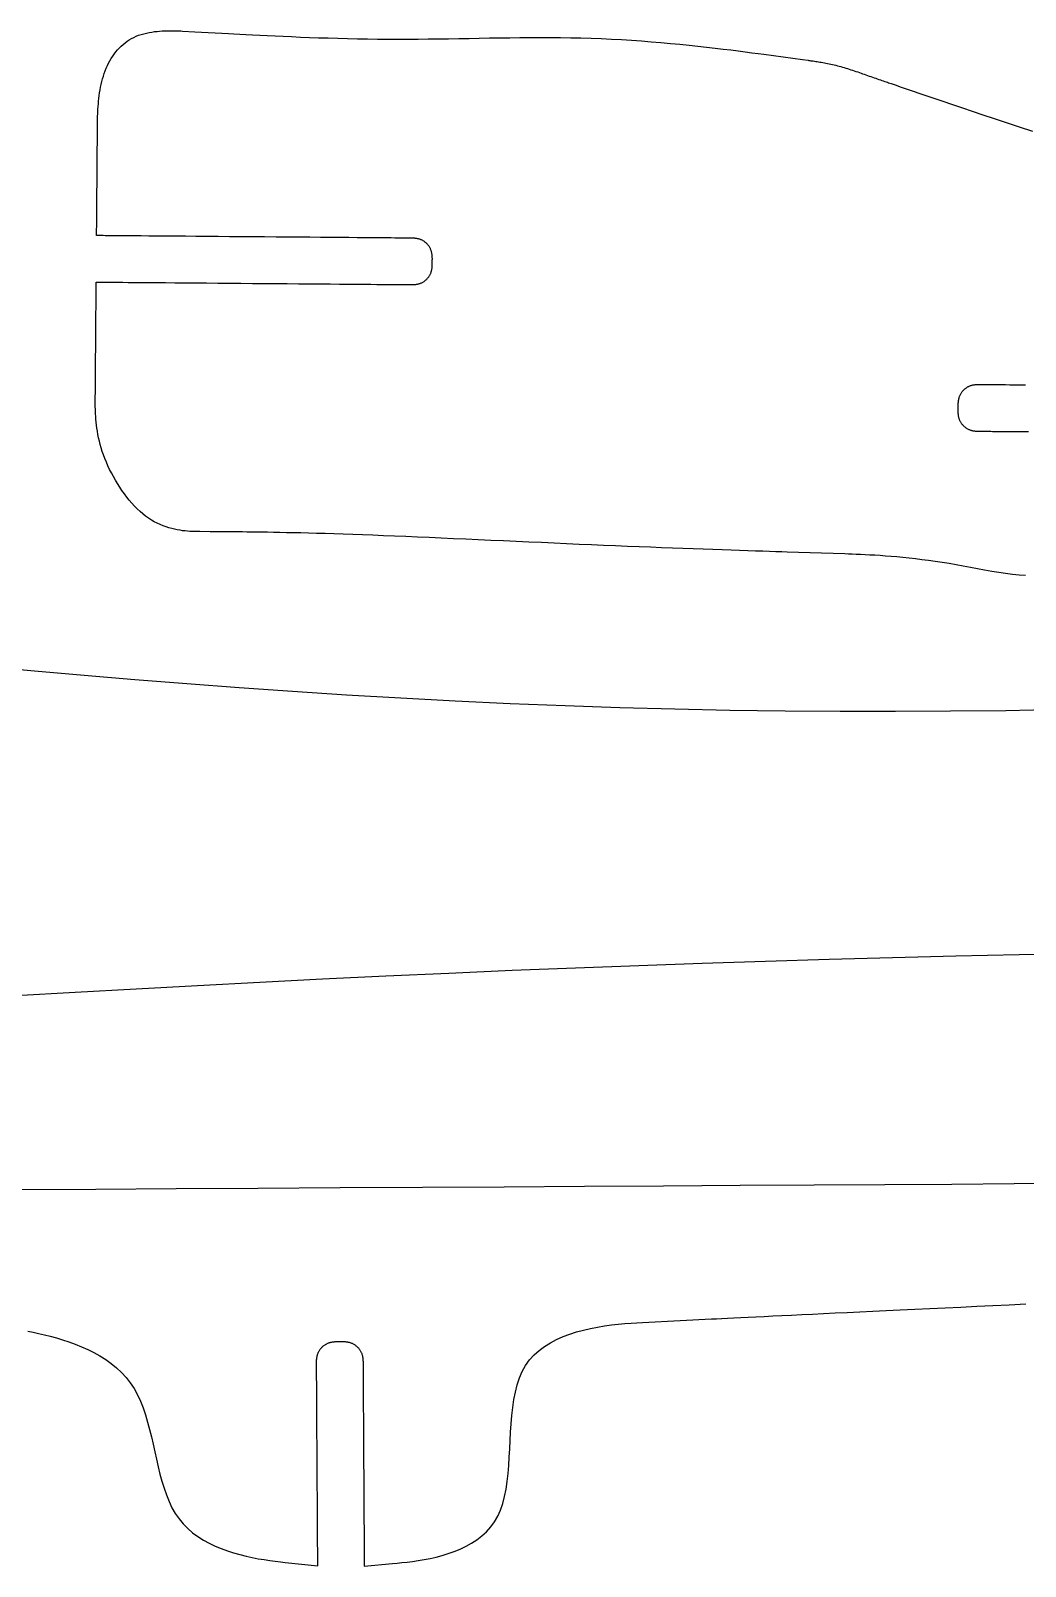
# Model space of a CAD drawing. Header units: millimetres. Extents: x -2860 to -1973, y -195 to 17.
# Drawn here: x -2758.9 to -2658.1, y -138.5 to 17.2 of the extents above; entities that cross this region are included whole.
import ezdxf

# ---------------------------------------------------------------- set-up
doc = ezdxf.new("R2010")
doc.units = ezdxf.units.MM

msp = doc.modelspace()

# ---------------------------------------------------------------- linework, layer by layer
at = {"flags": 128}
for points in [[(-2658.044278, -38.023523), (-2658.697837, -37.974912), (-2659.370026, -37.904484), (-2660.058039, -37.815415), (-2660.759067, -37.710886), (-2661.470305, -37.594072), (-2662.188945, -37.468152), (-2662.91218, -37.336305), (-2663.637202, -37.201707), (-2664.361206, -37.067537), (-2665.081383, -36.936972), (-2665.794927, -36.813191), (-2666.49932, -36.698766), (-2667.193209, -36.593854), (-2667.875526, -36.498006), (-2668.545207, -36.410772), (-2669.201187, -36.331705), (-2669.842401, -36.260356), (-2670.467783, -36.196274), (-2671.076269, -36.139013), (-2671.666792, -36.088123), (-2672.238289, -36.043155), (-2672.789692, -36.003661), (-2673.319939, -35.969191), (-2673.827962, -35.939298), (-2674.312698, -35.913532), (-2674.77308, -35.891444), (-2675.208044, -35.872586), (-2675.616524, -35.856509), (-2675.997456, -35.842764), (-2676.349773, -35.830903), (-2678.722037, -35.75475), (-2682.203502, -35.643098), (-2682.75155, -35.625512), (-2683.350124, -35.606243), (-2683.997527, -35.585283), (-2684.692062, -35.562625), (-2685.432035, -35.53826), (-2686.215748, -35.512181), (-2687.041505, -35.48438), (-2687.90761, -35.454848), (-2688.812366, -35.423579), (-2689.754077, -35.390564), (-2690.731047, -35.355795), (-2691.741579, -35.319264), (-2692.783977, -35.280963), (-2693.856545, -35.240885), (-2694.957587, -35.199022), (-2696.085405, -35.155365), (-2697.238304, -35.109907), (-2698.414588, -35.06264), (-2699.61256, -35.013555), (-2700.830524, -34.962646), (-2702.066594, -34.909947), (-2703.318131, -34.85567), (-2704.582305, -34.800067), (-2705.856289, -34.743393), (-2707.137253, -34.685902), (-2708.422368, -34.627847), (-2709.708806, -34.569484), (-2710.993737, -34.511064), (-2712.274333, -34.452843), (-2713.547765, -34.395075), (-2714.811204, -34.338013), (-2716.061821, -34.28191), (-2717.296788, -34.227022), (-2718.513275, -34.173602), (-2719.708455, -34.121904), (-2720.879497, -34.072182), (-2722.023573, -34.024689), (-2723.137855, -33.97968), (-2724.219513, -33.937409), (-2725.265719, -33.898129), (-2726.274165, -33.862027), (-2727.244633, -33.829022), (-2728.177424, -33.798963), (-2729.07284, -33.771703), (-2729.931184, -33.747091), (-2730.752758, -33.724979), (-2731.537865, -33.705217), (-2732.286806, -33.687657), (-2732.999884, -33.672148), (-2733.677401, -33.658543), (-2734.319659, -33.646692), (-2734.926961, -33.636445), (-2735.499608, -33.627654), (-2736.037904, -33.620169), (-2736.542149, -33.613842), (-2737.012648, -33.608522), (-2737.449701, -33.604061), (-2737.853611, -33.60031), (-2738.22468, -33.59712), (-2740.712294, -33.576856), (-2741.791816, -33.568133), (-2741.96168, -33.566595), (-2742.146772, -33.563941), (-2742.346126, -33.559185), (-2742.558779, -33.551342), (-2742.783765, -33.539426), (-2743.020118, -33.522452), (-2743.266875, -33.499434), (-2743.52307, -33.469388), (-2743.787738, -33.431327), (-2744.059914, -33.384265), (-2744.338633, -33.327219), (-2744.62293, -33.259201), (-2744.911841, -33.179228), (-2745.2044, -33.086312), (-2745.499642, -32.979469), (-2745.796602, -32.857713), (-2746.094316, -32.72006), (-2746.391818, -32.565522), (-2746.688144, -32.393116), (-2746.982328, -32.201855), (-2747.273483, -31.991115), (-2747.561025, -31.761716), (-2747.844449, -31.514839), (-2748.12325, -31.251666), (-2748.396922, -30.973378), (-2748.66496, -30.681157), (-2748.926857, -30.376182), (-2749.182108, -30.059636), (-2749.430208, -29.732699), (-2749.67065, -29.396553), (-2749.90293, -29.05238), (-2750.126542, -28.70136), (-2750.340979, -28.344674), (-2750.545737, -27.983504), (-2750.740309, -27.619031), (-2750.924191, -27.252436), (-2751.096876, -26.8849), (-2751.257859, -26.517605), (-2751.406634, -26.151732), (-2751.542696, -25.788462), (-2751.665734, -25.428883), (-2751.776221, -25.073708), (-2751.874824, -24.723557), (-2751.96221, -24.379051), (-2752.039048, -24.04081), (-2752.106005, -23.709453), (-2752.163748, -23.385601), (-2752.212946, -23.069875), (-2752.254265, -22.762894), (-2752.288373, -22.465278), (-2752.315938, -22.177647), (-2752.337628, -21.900622), (-2752.35411, -21.634823), (-2752.366051, -21.380869), (-2752.374119, -21.139381), (-2752.378982, -20.91098), (-2752.381308, -20.696284), (-2752.381763, -20.495915), (-2752.381016, -20.310492), (-2752.370888, -19.061527), (-2752.370886, -19.061302), (-2752.370873, -19.059728), (-2752.370838, -19.055455), (-2752.370771, -19.047134), (-2752.37066, -19.033415), (-2752.370494, -19.01295), (-2752.370262, -18.984389), (-2752.369954, -18.946383), (-2752.369558, -18.897582), (-2752.369064, -18.836636), (-2752.36846, -18.762198), (-2752.367736, -18.672916), (-2752.36688, -18.567443), (-2752.365882, -18.444428), (-2752.364732, -18.302522), (-2752.363416, -18.140377), (-2752.361926, -17.956641), (-2752.36025, -17.749967), (-2752.358377, -17.519005), (-2752.356296, -17.262405), (-2752.354001, -16.979493), (-2752.351509, -16.672294), (-2752.348843, -16.343504), (-2752.346023, -15.995824), (-2752.343071, -15.631952), (-2752.340011, -15.254586), (-2752.336863, -14.866425), (-2752.333649, -14.470169), (-2752.330391, -14.068515), (-2752.327111, -13.664163), (-2752.323832, -13.25981), (-2752.320574, -12.858156), (-2752.31736, -12.4619), (-2752.314212, -12.073739), (-2752.311151, -11.696374), (-2752.3082, -11.332501), (-2752.30538, -10.984821), (-2752.302714, -10.656032), (-2752.300222, -10.348832), (-2752.297927, -10.06592), (-2752.295846, -9.80932), (-2752.293973, -9.578358), (-2752.292297, -9.371684), (-2752.290806, -9.187949), (-2752.289491, -9.025803), (-2752.28834, -8.883897), (-2752.287343, -8.760882), (-2752.286487, -8.655409), (-2752.285763, -8.566127), (-2752.285159, -8.491689), (-2752.284665, -8.430744), (-2752.284269, -8.381942), (-2752.283961, -8.343936), (-2752.283729, -8.315375), (-2752.283563, -8.29491), (-2752.283452, -8.281192), (-2752.283385, -8.272871), (-2752.28335, -8.268598), (-2752.283337, -8.267024), (-2752.283335, -8.266799), (-2752.282675, -8.266804), (-2752.278053, -8.266841), (-2752.265509, -8.266943), (-2752.241081, -8.267142), (-2752.200807, -8.267468), (-2752.140727, -8.267956), (-2752.056879, -8.268637), (-2751.945301, -8.269542), (-2751.802033, -8.270705), (-2751.623112, -8.272157), (-2751.404578, -8.273931), (-2751.14247, -8.276058), (-2750.832825, -8.278571), (-2750.471683, -8.281502), (-2750.055082, -8.284883), (-2749.579061, -8.288746), (-2749.039659, -8.293124), (-2748.432914, -8.298048), (-2747.754865, -8.303551), (-2747.00155, -8.309665), (-2746.17099, -8.316406), (-2745.269125, -8.323726), (-2744.303878, -8.33156), (-2743.283174, -8.339844), (-2742.214933, -8.348513), (-2741.107078, -8.357505), (-2739.967533, -8.366753), (-2738.80422, -8.376195), (-2737.625061, -8.385765), (-2736.43798, -8.395399), (-2735.250899, -8.405033), (-2734.07174, -8.414603), (-2732.908427, -8.424045), (-2731.768882, -8.433293), (-2730.661028, -8.442284), (-2729.592787, -8.450954), (-2728.572082, -8.459238), (-2727.606836, -8.467072), (-2726.704971, -8.474391), (-2725.87441, -8.481132), (-2725.121095, -8.487246), (-2724.443046, -8.492749), (-2723.836301, -8.497673), (-2723.296899, -8.502051), (-2722.820878, -8.505915), (-2722.404277, -8.509296), (-2722.043135, -8.512227), (-2721.733491, -8.51474), (-2721.471382, -8.516867), (-2721.252848, -8.518641), (-2721.073928, -8.520093), (-2720.930659, -8.521256), (-2720.819081, -8.522161), (-2720.735233, -8.522842), (-2720.675153, -8.523329), (-2720.634879, -8.523656), (-2720.610451, -8.523854), (-2720.597907, -8.523956), (-2720.593285, -8.523994), (-2720.592625, -8.523999), (-2720.375646, -8.525859), (-2720.341503, -8.52613), (-2720.304297, -8.526294), (-2720.264216, -8.526217), (-2720.221453, -8.525766), (-2720.176197, -8.524805), (-2720.128638, -8.523201), (-2720.078969, -8.520818), (-2720.027378, -8.517524), (-2719.974056, -8.513182), (-2719.919195, -8.50766), (-2719.862983, -8.500823), (-2719.805613, -8.492537), (-2719.747275, -8.482666), (-2719.688158, -8.471078), (-2719.628454, -8.457637), (-2719.568352, -8.44221), (-2719.508045, -8.424661), (-2719.447721, -8.404858), (-2719.387572, -8.382664), (-2719.327788, -8.357947), (-2719.268545, -8.330611), (-2719.209964, -8.30072), (-2719.15215, -8.268375), (-2719.095209, -8.233679), (-2719.039248, -8.196735), (-2718.984371, -8.157644), (-2718.930685, -8.11651), (-2718.878296, -8.073435), (-2718.82731, -8.028521), (-2718.777832, -7.981871), (-2718.729968, -7.933587), (-2718.683824, -7.883772), (-2718.639507, -7.832528), (-2718.597121, -7.779957), (-2718.556774, -7.726162), (-2718.51857, -7.671245), (-2718.482615, -7.615309), (-2718.449016, -7.558456), (-2718.417878, -7.500789), (-2718.389308, -7.44241), (-2718.363371, -7.383436), (-2718.339974, -7.324045), (-2718.318986, -7.26443), (-2718.300274, -7.204783), (-2718.283706, -7.145296), (-2718.269149, -7.086161), (-2718.256471, -7.027572), (-2718.24554, -6.969721), (-2718.236222, -6.9128), (-2718.228387, -6.857002), (-2718.221901, -6.802519), (-2718.216633, -6.749543), (-2718.212449, -6.698268), (-2718.209218, -6.648885), (-2718.206807, -6.601587), (-2718.205084, -6.556566), (-2718.203916, -6.514016), (-2718.203172, -6.474128), (-2718.202718, -6.437094), (-2718.200686, -6.187121), (-2718.198867, -5.971217), (-2718.198603, -5.937244), (-2718.198447, -5.900222), (-2718.198534, -5.860342), (-2718.198999, -5.817794), (-2718.199977, -5.772769), (-2718.201604, -5.725456), (-2718.204015, -5.676046), (-2718.207344, -5.624728), (-2718.211727, -5.571694), (-2718.217298, -5.517132), (-2718.224194, -5.461235), (-2718.23255, -5.40419), (-2718.2425, -5.34619), (-2718.254179, -5.287424), (-2718.267723, -5.228082), (-2718.283267, -5.168355), (-2718.300945, -5.108432), (-2718.320894, -5.048504), (-2718.343249, -4.988761), (-2718.368143, -4.929394), (-2718.395674, -4.870578), (-2718.425777, -4.812431), (-2718.458349, -4.755058), (-2718.493288, -4.698562), (-2718.53049, -4.643048), (-2718.569853, -4.58862), (-2718.611272, -4.535382), (-2718.654646, -4.483437), (-2718.699871, -4.43289), (-2718.746844, -4.383846), (-2718.795462, -4.336407), (-2718.845622, -4.290678), (-2718.897221, -4.246763), (-2718.950156, -4.204766), (-2719.004324, -4.164792), (-2719.059621, -4.126943), (-2719.115945, -4.091325), (-2719.173193, -4.058041), (-2719.231261, -4.027196), (-2719.290047, -3.998892), (-2719.349432, -3.973196), (-2719.409238, -3.950016), (-2719.46927, -3.92922), (-2719.529336, -3.910677), (-2719.58924, -3.894257), (-2719.64879, -3.879828), (-2719.70779, -3.86726), (-2719.766049, -3.856421), (-2719.823371, -3.847181), (-2719.879562, -3.839408), (-2719.93443, -3.832972), (-2719.98778, -3.827741), (-2720.039417, -3.823585), (-2720.089149, -3.820373), (-2720.136782, -3.817973), (-2720.182121, -3.816255), (-2720.224972, -3.815087), (-2720.265143, -3.814339), (-2720.302438, -3.813879), (-2720.554181, -3.8118), (-2720.554842, -3.811795), (-2720.559463, -3.811757), (-2720.572007, -3.811655), (-2720.596436, -3.811457), (-2720.636709, -3.81113), (-2720.69679, -3.810641), (-2720.780638, -3.80996), (-2720.892216, -3.809054), (-2721.035484, -3.80789), (-2721.214404, -3.806436), (-2721.432938, -3.804661), (-2721.695047, -3.802532), (-2722.004692, -3.800016), (-2722.365834, -3.797083), (-2722.782434, -3.793698), (-2723.258455, -3.789831), (-2723.797858, -3.785449), (-2724.404603, -3.78052), (-2725.082652, -3.775012), (-2725.835966, -3.768892), (-2726.666527, -3.762145), (-2727.568392, -3.754818), (-2728.533638, -3.746977), (-2729.554343, -3.738685), (-2730.622584, -3.730006), (-2731.730438, -3.721007), (-2732.869984, -3.711749), (-2734.033297, -3.702299), (-2735.212455, -3.692719), (-2736.399536, -3.683076), (-2737.586618, -3.673432), (-2738.765776, -3.663853), (-2739.929089, -3.654402), (-2741.068634, -3.645145), (-2742.176489, -3.636145), (-2743.24473, -3.627467), (-2744.265435, -3.619175), (-2745.230681, -3.611333), (-2746.132546, -3.604007), (-2746.963107, -3.59726), (-2747.716421, -3.59114), (-2748.39447, -3.585632), (-2749.001215, -3.580702), (-2749.540618, -3.576321), (-2750.016639, -3.572453), (-2750.433239, -3.569069), (-2750.794381, -3.566135), (-2751.104026, -3.56362), (-2751.366135, -3.56149), (-2751.584668, -3.559715), (-2751.763589, -3.558262), (-2751.906857, -3.557098), (-2752.018435, -3.556191), (-2752.102283, -3.55551), (-2752.162364, -3.555022), (-2752.202637, -3.554695), (-2752.227066, -3.554496), (-2752.23961, -3.554394), (-2752.244231, -3.554357), (-2752.244892, -3.554352), (-2752.24489, -3.554143), (-2752.244878, -3.55268), (-2752.244846, -3.54871), (-2752.244783, -3.540979), (-2752.244679, -3.528234), (-2752.244524, -3.509221), (-2752.244309, -3.482685), (-2752.244021, -3.447375), (-2752.243652, -3.402035), (-2752.243192, -3.345412), (-2752.242629, -3.276254), (-2752.241954, -3.193305), (-2752.241157, -3.095312), (-2752.240227, -2.981023), (-2752.239154, -2.849182), (-2752.237928, -2.698537), (-2752.23654, -2.527834), (-2752.234977, -2.335818), (-2752.233231, -2.121238), (-2752.231292, -1.882838), (-2752.229153, -1.619993), (-2752.226831, -1.334582), (-2752.224345, -1.029113), (-2752.221717, -0.706093), (-2752.218967, -0.368029), (-2752.216114, -0.01743), (-2752.21318, 0.343199), (-2752.210185, 0.71135), (-2752.207148, 1.084516), (-2752.204092, 1.460188), (-2752.201035, 1.835861), (-2752.197999, 2.209026), (-2752.195004, 2.577177), (-2752.192069, 2.937806), (-2752.189217, 3.288406), (-2752.186466, 3.626469), (-2752.183838, 3.949489), (-2752.181353, 4.254958), (-2752.17903, 4.540369), (-2752.176892, 4.803215), (-2752.174952, 5.041614), (-2752.173206, 5.256195), (-2752.171644, 5.44821), (-2752.170255, 5.618913), (-2752.169029, 5.769558), (-2752.167957, 5.901399), (-2752.167027, 6.015688), (-2752.166229, 6.113681), (-2752.165555, 6.19663), (-2752.164992, 6.265789), (-2752.164531, 6.322411), (-2752.164162, 6.367751), (-2752.163875, 6.403062), (-2752.163659, 6.429597), (-2752.163504, 6.44861), (-2752.163401, 6.461356), (-2752.163338, 6.469086), (-2752.163305, 6.473056), (-2752.163294, 6.474519), (-2752.163292, 6.474728), (-2752.15457, 7.553878), (-2752.153128, 7.723669), (-2752.151148, 7.908592), (-2752.148223, 8.107594), (-2752.143946, 8.319619), (-2752.137909, 8.543615), (-2752.129705, 8.778525), (-2752.118926, 9.023297), (-2752.105167, 9.276874), (-2752.088018, 9.538204), (-2752.067074, 9.806232), (-2752.041927, 10.079902), (-2752.012169, 10.358161), (-2751.977394, 10.639955), (-2751.937195, 10.924228), (-2751.891163, 11.209927), (-2751.838892, 11.495997), (-2751.779975, 11.781384), (-2751.714004, 12.065033), (-2751.640572, 12.34589), (-2751.559272, 12.6229), (-2751.469769, 12.895125), (-2751.372016, 13.162086), (-2751.26604, 13.423419), (-2751.151866, 13.678763), (-2751.029521, 13.927753), (-2750.899029, 14.170028), (-2750.760417, 14.405223), (-2750.613711, 14.632976), (-2750.458936, 14.852923), (-2750.296119, 15.064702), (-2750.125285, 15.26795), (-2749.94646, 15.462304), (-2749.75967, 15.647399), (-2749.564941, 15.822875), (-2749.362299, 15.988367), (-2749.151769, 16.143512), (-2748.933378, 16.287947), (-2748.70715, 16.42131), (-2748.473113, 16.543237), (-2748.231292, 16.653365), (-2747.981908, 16.751501), (-2747.725962, 16.838127), (-2747.464649, 16.913894), (-2747.199167, 16.979456), (-2746.930712, 17.035462), (-2746.660478, 17.082567), (-2746.389664, 17.121421), (-2746.119464, 17.152676), (-2745.851075, 17.176984), (-2745.585692, 17.194997), (-2745.324513, 17.207367), (-2745.068733, 17.214746), (-2744.819549, 17.217785), (-2744.578155, 17.217137), (-2744.34575, 17.213453), (-2744.123528, 17.207385), (-2743.912686, 17.199585), (-2743.71442, 17.190706), (-2743.529925, 17.181398), (-2742.282779, 17.113945), (-2738.858276, 16.928424), (-2738.319342, 16.899272), (-2737.731585, 16.867749), (-2737.097554, 16.834264), (-2736.419793, 16.799228), (-2735.700848, 16.763051), (-2734.943267, 16.726145), (-2734.149594, 16.688919), (-2733.322376, 16.651785), (-2732.464159, 16.615153), (-2731.577489, 16.579434), (-2730.664912, 16.545037), (-2729.728974, 16.512375), (-2728.772221, 16.481857), (-2727.797199, 16.453894), (-2726.806455, 16.428896), (-2725.802533, 16.407275), (-2724.787982, 16.389441), (-2723.765345, 16.375804), (-2722.73717, 16.366775), (-2721.706003, 16.362765), (-2720.673976, 16.36399), (-2719.641571, 16.369896), (-2718.608855, 16.379732), (-2717.575899, 16.39275), (-2716.542768, 16.408201), (-2715.509533, 16.425334), (-2714.47626, 16.443402), (-2713.443019, 16.461654), (-2712.409877, 16.479341), (-2711.376903, 16.495715), (-2710.344164, 16.510026), (-2709.31173, 16.521525), (-2708.279668, 16.529463), (-2707.248047, 16.53309), (-2706.216935, 16.531657), (-2705.1864, 16.524415), (-2704.15651, 16.510615), (-2703.127334, 16.489507), (-2702.09894, 16.460343), (-2701.071396, 16.422373), (-2700.045175, 16.37511), (-2699.022371, 16.319115), (-2698.005484, 16.255211), (-2696.997011, 16.184221), (-2695.999452, 16.10697), (-2695.015306, 16.024279), (-2694.047071, 15.936972), (-2693.097247, 15.845872), (-2692.168332, 15.751803), (-2691.262825, 15.655587), (-2690.383225, 15.558049), (-2689.532031, 15.46001), (-2688.711741, 15.362294), (-2687.924855, 15.265725), (-2687.173872, 15.171125), (-2686.46129, 15.079318), (-2685.789608, 14.991127), (-2685.161325, 14.907375), (-2684.578941, 14.828886), (-2680.651908, 14.295902), (-2680.092615, 14.220007), (-2680.004594, 14.208046), (-2679.908592, 14.194906), (-2679.805015, 14.180543), (-2679.694272, 14.164918), (-2679.57677, 14.147987), (-2679.452917, 14.12971), (-2679.32312, 14.110045), (-2679.187787, 14.08895), (-2679.047325, 14.066383), (-2678.902143, 14.042303), (-2678.752648, 14.016668), (-2678.599247, 13.989437), (-2678.442349, 13.960568), (-2678.28236, 13.930019), (-2678.119689, 13.897748), (-2677.954742, 13.863715), (-2677.787928, 13.827877), (-2677.619655, 13.790193), (-2677.450329, 13.750621), (-2677.280359, 13.709119), (-2677.110091, 13.665673), (-2676.939632, 13.620374), (-2676.769025, 13.573341), (-2676.598316, 13.524691), (-2676.427549, 13.474543), (-2676.25677, 13.423015), (-2676.086023, 13.370226), (-2675.915352, 13.316293), (-2675.744804, 13.261336), (-2675.574422, 13.205471), (-2675.404252, 13.148819), (-2675.234337, 13.091496), (-2675.064724, 13.033622), (-2674.895457, 12.975314), (-2674.726581, 12.91669), (-2674.55814, 12.85787), (-2674.39018, 12.79897), (-2674.222744, 12.740111), (-2674.055879, 12.681409), (-2673.889629, 12.622983), (-2673.724092, 12.564951), (-2673.55958, 12.50743), (-2673.396459, 12.450535), (-2673.235093, 12.394382), (-2673.075848, 12.339088), (-2672.91909, 12.284769), (-2672.765184, 12.23154), (-2672.614495, 12.179518), (-2672.467388, 12.128819), (-2672.324229, 12.079558), (-2672.185383, 12.031853), (-2672.051215, 11.985818), (-2671.922092, 11.941569), (-2671.798377, 11.899224), (-2671.680437, 11.858898), (-2671.568637, 11.820707), (-2671.463342, 11.784767), (-2671.364917, 11.751194), (-2671.273729, 11.720104), (-2670.65904, 11.510598), (-2664.429433, 9.386731), (-2663.449092, 9.052877), (-2662.380239, 8.691093), (-2661.227808, 8.305311), (-2659.99673, 7.899457), (-2658.691938, 7.477462), (-2657.318364, 7.043254)], [(-2658.051658, -18.714452), (-2658.624639, -18.709807), (-2659.152319, -18.70553), (-2659.630922, -18.701651), (-2660.061707, -18.698159), (-2660.44719, -18.695034), (-2660.789889, -18.692257), (-2661.092319, -18.689805), (-2661.356998, -18.68766), (-2661.586442, -18.6858), (-2661.783169, -18.684205), (-2661.949694, -18.682856), (-2662.088535, -18.68173), (-2662.202209, -18.680809), (-2662.293232, -18.680071), (-2662.36412, -18.679496), (-2662.417392, -18.679065), (-2662.455562, -18.678755), (-2662.481149, -18.678548), (-2662.496669, -18.678422), (-2662.504639, -18.678358), (-2662.507575, -18.678334), (-2662.507995, -18.67833), (-2662.725511, -18.676553), (-2662.759738, -18.676295), (-2662.797036, -18.676145), (-2662.837213, -18.676236), (-2662.880078, -18.676704), (-2662.925438, -18.677681), (-2662.973103, -18.679301), (-2663.022879, -18.6817), (-2663.074576, -18.685011), (-2663.128002, -18.689369), (-2663.182965, -18.694907), (-2663.239273, -18.701759), (-2663.296734, -18.71006), (-2663.355158, -18.719943), (-2663.414351, -18.731544), (-2663.474122, -18.744996), (-2663.53428, -18.760432), (-2663.594632, -18.777988), (-2663.654988, -18.797798), (-2663.715154, -18.819994), (-2663.77494, -18.844713), (-2663.834169, -18.872047), (-2663.89272, -18.901936), (-2663.95049, -18.934275), (-2664.007374, -18.968963), (-2664.063267, -19.005898), (-2664.118065, -19.044977), (-2664.171663, -19.086098), (-2664.223957, -19.129159), (-2664.274843, -19.174057), (-2664.324214, -19.220691), (-2664.371968, -19.268957), (-2664.417999, -19.318754), (-2664.462203, -19.36998), (-2664.504475, -19.422531), (-2664.54471, -19.476307), (-2664.582805, -19.531204), (-2664.618655, -19.58712), (-2664.652154, -19.643953), (-2664.683198, -19.701601), (-2664.711684, -19.759961), (-2664.737545, -19.818916), (-2664.760874, -19.878289), (-2664.781803, -19.937888), (-2664.800464, -19.997519), (-2664.816989, -20.05699), (-2664.831509, -20.116109), (-2664.844156, -20.174683), (-2664.855063, -20.23252), (-2664.86436, -20.289428), (-2664.872181, -20.345214), (-2664.878656, -20.399685), (-2664.883918, -20.452649), (-2664.888099, -20.503914), (-2664.89133, -20.553286), (-2664.893743, -20.600575), (-2664.89547, -20.645586), (-2664.896643, -20.688128), (-2664.897394, -20.728009), (-2664.897854, -20.765035), (-2664.899934, -21.01496), (-2664.90167, -21.230947), (-2664.901921, -21.264933), (-2664.902062, -21.301969), (-2664.901957, -21.341864), (-2664.901471, -21.384427), (-2664.900467, -21.429469), (-2664.89881, -21.476799), (-2664.896365, -21.526227), (-2664.892994, -21.577562), (-2664.888562, -21.630613), (-2664.882934, -21.685192), (-2664.875973, -21.741107), (-2664.867544, -21.798167), (-2664.85751, -21.856183), (-2664.845737, -21.914964), (-2664.832088, -21.97432), (-2664.816427, -22.034061), (-2664.798618, -22.093995), (-2664.778525, -22.153933), (-2664.756014, -22.213685), (-2664.730947, -22.273059), (-2664.703229, -22.331881), (-2664.672926, -22.390031), (-2664.640143, -22.447406), (-2664.604986, -22.503902), (-2664.56756, -22.559415), (-2664.52797, -22.613841), (-2664.486323, -22.667077), (-2664.442724, -22.719017), (-2664.397278, -22.769558), (-2664.350091, -22.818597), (-2664.301269, -22.86603), (-2664.250917, -22.911752), (-2664.199141, -22.955659), (-2664.146046, -22.997648), (-2664.091738, -23.037615), (-2664.036322, -23.075456), (-2663.979905, -23.111066), (-2663.922591, -23.144343), (-2663.864486, -23.175182), (-2663.805695, -23.203478), (-2663.746339, -23.229168), (-2663.686595, -23.252344), (-2663.626653, -23.273135), (-2663.566706, -23.291673), (-2663.506943, -23.30809), (-2663.447557, -23.322515), (-2663.388738, -23.335081), (-2663.330679, -23.345917), (-2663.273569, -23.355155), (-2663.2176, -23.362926), (-2663.162965, -23.369361), (-2663.109852, -23.374591), (-2663.058455, -23.378746), (-2663.008964, -23.381958), (-2662.96157, -23.384357), (-2662.916465, -23.386075), (-2662.87384, -23.387243), (-2662.833886, -23.387991), (-2662.796794, -23.38845), (-2662.546438, -23.390529), (-2662.546239, -23.390531), (-2662.54484, -23.390542), (-2662.541044, -23.390573), (-2662.533652, -23.390633), (-2662.521466, -23.390732), (-2662.503285, -23.39088), (-2662.477913, -23.391086), (-2662.44415, -23.39136), (-2662.400797, -23.391712), (-2662.346655, -23.392152), (-2662.280527, -23.392689), (-2662.201214, -23.393333), (-2662.107515, -23.394094), (-2661.998234, -23.394981), (-2661.872171, -23.396005), (-2661.728127, -23.397175), (-2661.564905, -23.398501), (-2661.381304, -23.399992), (-2661.176127, -23.401658), (-2660.948175, -23.403509), (-2660.696848, -23.40555), (-2660.423944, -23.407767), (-2660.131862, -23.410139), (-2659.822997, -23.412647), (-2659.499748, -23.415272), (-2659.164513, -23.417995), (-2658.819687, -23.420795), (-2658.46767, -23.423654), (-2658.110857, -23.426552), (-2657.751648, -23.429469)], [(-2654.422357, -51.616578), (-2660.033092, -51.718428), (-2665.639008, -51.785088), (-2671.240073, -51.816275), (-2676.836254, -51.811702), (-2682.427516, -51.771084), (-2688.013826, -51.694136), (-2693.595151, -51.580574), (-2699.171457, -51.430111), (-2704.742711, -51.242462), (-2710.308879, -51.017343), (-2715.867679, -50.755089), (-2721.407835, -50.45852), (-2726.915822, -50.131079), (-2732.378114, -49.776206), (-2737.781187, -49.397344), (-2743.111515, -48.997933), (-2748.355573, -48.581416), (-2753.499836, -48.151234), (-2758.53078, -47.710829), (-2763.434878, -47.263641)], [(-2760.483222, -80.60631), (-2754.414576, -80.254304), (-2748.248585, -79.907261), (-2742.001147, -79.567153), (-2735.688159, -79.23595), (-2729.325521, -78.915622), (-2722.929129, -78.60814), (-2716.514882, -78.315474), (-2710.096027, -78.03928), (-2703.675204, -77.779956), (-2697.252404, -77.537584), (-2690.827618, -77.312246), (-2684.400837, -77.104025), (-2677.972049, -76.913004), (-2671.541247, -76.739264), (-2665.108421, -76.582889), (-2658.67356, -76.443962), (-2652.236655, -76.322564)], [(-2653.349492, -99.670605), (-2659.183004, -99.705202), (-2665.517326, -99.742769), (-2672.296814, -99.782977), (-2679.46582, -99.825495), (-2686.9687, -99.869992), (-2694.749808, -99.916141), (-2702.753498, -99.963608), (-2710.924125, -100.012068), (-2719.206043, -100.061185), (-2727.543606, -100.110634), (-2735.88117, -100.160082), (-2744.163088, -100.2092), (-2752.333715, -100.257658), (-2760.337405, -100.305127)], [(-2759.205545, -114.632425), (-2758.679525, -114.739721), (-2758.123704, -114.860024), (-2757.542553, -114.994944), (-2756.940542, -115.146091), (-2756.322143, -115.315077), (-2755.691827, -115.503511), (-2755.054064, -115.713004), (-2754.413327, -115.945165), (-2753.774085, -116.201606), (-2753.14081, -116.483936), (-2752.517972, -116.793768), (-2751.910043, -117.132708), (-2751.321493, -117.50237), (-2750.756795, -117.904363), (-2750.220419, -118.340297), (-2749.716835, -118.811783), (-2749.250515, -119.320431), (-2748.825929, -119.867852), (-2748.446037, -120.454684), (-2748.107751, -121.07768), (-2747.806469, -121.732621), (-2747.537591, -122.415286), (-2747.296516, -123.121457), (-2747.078645, -123.846915), (-2746.879376, -124.587441), (-2746.694109, -125.338814), (-2746.518243, -126.096817), (-2746.347178, -126.85723), (-2746.176313, -127.615831), (-2746.001047, -128.368405), (-2745.816781, -129.110731), (-2745.618913, -129.838589), (-2745.402844, -130.547761), (-2745.163971, -131.234026), (-2744.897696, -131.893168), (-2744.599417, -132.520964), (-2744.264534, -133.113196), (-2743.888446, -133.665647), (-2743.468058, -134.175126), (-2743.006296, -134.642576), (-2742.507589, -135.069968), (-2741.976371, -135.459275), (-2741.417071, -135.812469), (-2740.834121, -136.131522), (-2740.231951, -136.418407), (-2739.614992, -136.675096), (-2738.987676, -136.90356), (-2738.354433, -137.105774), (-2737.719694, -137.283707), (-2737.08789, -137.439335), (-2736.463453, -137.574626), (-2735.850813, -137.691556), (-2735.254401, -137.792095), (-2734.678648, -137.878216), (-2734.127985, -137.951892), (-2733.606843, -138.015095), (-2733.119654, -138.069796), (-2729.816589, -138.421738), (-2729.816592, -138.421314), (-2729.816609, -138.418346), (-2729.816657, -138.41029), (-2729.81675, -138.394602), (-2729.816904, -138.368737), (-2729.817134, -138.330153), (-2729.817453, -138.276304), (-2729.817879, -138.204647), (-2729.818426, -138.112637), (-2729.819109, -137.997732), (-2729.819943, -137.857385), (-2729.820943, -137.689055), (-2729.822125, -137.490196), (-2729.823503, -137.258263), (-2729.825093, -136.990715), (-2729.82691, -136.685006), (-2729.828969, -136.338593), (-2729.831284, -135.948931), (-2729.833872, -135.513476), (-2729.836747, -135.029685), (-2729.839917, -134.496284), (-2729.843359, -133.91709), (-2729.847042, -133.297193), (-2729.850938, -132.641679), (-2729.855015, -131.955636), (-2729.859243, -131.244153), (-2729.863592, -130.512317), (-2729.868032, -129.765217), (-2729.872532, -129.007942), (-2729.877063, -128.245577), (-2729.881593, -127.483213), (-2729.886094, -126.725938), (-2729.890534, -125.978838), (-2729.894882, -125.247002), (-2729.89911, -124.535519), (-2729.903187, -123.849476), (-2729.907083, -123.193962), (-2729.910767, -122.574064), (-2729.914209, -121.994871), (-2729.917378, -121.46147), (-2729.920253, -120.977679), (-2729.922841, -120.542224), (-2729.925157, -120.152562), (-2729.927216, -119.806149), (-2729.929033, -119.500439), (-2729.930622, -119.232892), (-2729.932001, -119.00096), (-2729.933183, -118.8021), (-2729.934183, -118.63377), (-2729.935017, -118.493423), (-2729.9357, -118.378518), (-2729.936247, -118.286508), (-2729.936672, -118.214851), (-2729.936992, -118.161002), (-2729.937221, -118.122418), (-2729.937375, -118.096553), (-2729.937469, -118.080865), (-2729.937517, -118.072809), (-2729.937534, -118.069841), (-2729.937537, -118.069417), (-2729.938821, -117.852646), (-2729.939001, -117.818537), (-2729.939067, -117.781366), (-2729.938884, -117.741324), (-2729.938319, -117.698602), (-2729.93724, -117.65339), (-2729.935512, -117.605879), (-2729.933001, -117.556258), (-2729.929574, -117.504718), (-2729.925097, -117.451449), (-2729.919437, -117.396642), (-2729.91246, -117.340488), (-2729.904032, -117.283176), (-2729.894019, -117.224896), (-2729.882288, -117.165841), (-2729.868706, -117.106199), (-2729.853139, -117.046161), (-2729.835452, -116.985918), (-2729.815513, -116.925658), (-2729.793188, -116.865575), (-2729.768343, -116.805857), (-2729.740884, -116.746681), (-2729.710874, -116.688167), (-2729.678415, -116.630421), (-2729.643609, -116.573549), (-2729.606559, -116.517658), (-2729.567369, -116.462852), (-2729.526138, -116.409238), (-2729.482972, -116.356922), (-2729.43797, -116.306011), (-2729.391237, -116.25661), (-2729.342873, -116.208825), (-2729.292983, -116.162763), (-2729.241667, -116.118529), (-2729.189029, -116.076229), (-2729.135171, -116.03597), (-2729.080195, -115.997857), (-2729.024203, -115.961997), (-2728.967299, -115.928495), (-2728.909583, -115.897458), (-2728.85116, -115.868991), (-2728.792145, -115.843161), (-2728.732716, -115.819875), (-2728.673067, -115.799), (-2728.613388, -115.780403), (-2728.553873, -115.763951), (-2728.494713, -115.74951), (-2728.436101, -115.73695), (-2728.378229, -115.726136), (-2728.32129, -115.716935), (-2728.265476, -115.709215), (-2728.210978, -115.702843), (-2728.157991, -115.697686), (-2728.106704, -115.693611), (-2728.057312, -115.690485), (-2728.010007, -115.688176), (-2727.964979, -115.686549), (-2727.922423, -115.685473), (-2727.88253, -115.684815), (-2727.845493, -115.684441), (-2727.595492, -115.682954), (-2727.379513, -115.681601), (-2727.345528, -115.68141), (-2727.308494, -115.681334), (-2727.268602, -115.681507), (-2727.226042, -115.682064), (-2727.181005, -115.683139), (-2727.133682, -115.684868), (-2727.084262, -115.687385), (-2727.032939, -115.690824), (-2726.979901, -115.695321), (-2726.925339, -115.70101), (-2726.869444, -115.708026), (-2726.812408, -115.716504), (-2726.754419, -115.726578), (-2726.69567, -115.738383), (-2726.636351, -115.752053), (-2726.576652, -115.767724), (-2726.516764, -115.785531), (-2726.456878, -115.805607), (-2726.397185, -115.828088), (-2726.337874, -115.853108), (-2726.279124, -115.880763), (-2726.22105, -115.910989), (-2726.163758, -115.943681), (-2726.107351, -115.978739), (-2726.051931, -116.016058), (-2725.997603, -116.055535), (-2725.944471, -116.097066), (-2725.892638, -116.140549), (-2725.842207, -116.18588), (-2725.793283, -116.232956), (-2725.74597, -116.281675), (-2725.700369, -116.331932), (-2725.656585, -116.383624), (-2725.614722, -116.436648), (-2725.574883, -116.490902), (-2725.537172, -116.546281), (-2725.501692, -116.602681), (-2725.468548, -116.660003), (-2725.437841, -116.718139), (-2725.409678, -116.776989), (-2725.384121, -116.836433), (-2725.361079, -116.896293), (-2725.34042, -116.956376), (-2725.322012, -117.016487), (-2725.305726, -117.076433), (-2725.291428, -117.13602), (-2725.27899, -117.195055), (-2725.268277, -117.253344), (-2725.259161, -117.310694), (-2725.251508, -117.36691), (-2725.245189, -117.4218), (-2725.24007, -117.475169), (-2725.236022, -117.526823), (-2725.232914, -117.57657), (-2725.230612, -117.624216), (-2725.228988, -117.669566), (-2725.227909, -117.712427), (-2725.227243, -117.752606), (-2725.226861, -117.789909), (-2725.225296, -118.041701), (-2725.225295, -118.042127), (-2725.225277, -118.045105), (-2725.225229, -118.053189), (-2725.225136, -118.068932), (-2725.224982, -118.094885), (-2725.224753, -118.133603), (-2725.224433, -118.187637), (-2725.224007, -118.259542), (-2725.223461, -118.351868), (-2725.222779, -118.46717), (-2725.221945, -118.608), (-2725.220945, -118.776911), (-2725.219764, -118.976456), (-2725.218387, -119.209187), (-2725.216798, -119.477658), (-2725.214983, -119.784421), (-2725.212925, -120.132029), (-2725.210611, -120.523035), (-2725.208024, -120.959991), (-2725.205152, -121.44545), (-2725.201984, -121.98069), (-2725.198545, -122.56188), (-2725.194863, -123.183916), (-2725.19097, -123.84169), (-2725.186896, -124.530099), (-2725.182671, -125.244035), (-2725.178325, -125.978393), (-2725.173887, -126.728069), (-2725.16939, -127.487957), (-2725.164863, -128.252949), (-2725.160335, -129.017941), (-2725.155838, -129.777828), (-2725.151401, -130.527504), (-2725.147054, -131.261863), (-2725.14283, -131.9758), (-2725.138755, -132.664207), (-2725.134862, -133.321982), (-2725.131181, -133.944017), (-2725.127741, -134.525207), (-2725.124573, -135.060447), (-2725.121701, -135.545907), (-2725.119114, -135.982863), (-2725.1168, -136.373869), (-2725.114743, -136.721476), (-2725.112927, -137.028239), (-2725.111338, -137.29671), (-2725.109961, -137.529442), (-2725.10878, -137.728986), (-2725.107781, -137.897897), (-2725.106947, -138.038728), (-2725.106265, -138.15403), (-2725.105718, -138.246356), (-2725.105292, -138.318261), (-2725.104973, -138.372295), (-2725.104743, -138.411013), (-2725.10459, -138.436967), (-2725.104497, -138.452709), (-2725.104449, -138.460793), (-2725.104431, -138.463771), (-2725.104429, -138.464197), (-2722.227913, -138.19001), (-2721.775685, -138.14643), (-2721.285254, -138.096367), (-2720.761563, -138.037449), (-2720.209556, -137.967306), (-2719.634178, -137.883566), (-2719.040372, -137.783859), (-2718.433082, -137.665813), (-2717.817252, -137.527058), (-2717.197825, -137.365223), (-2716.579748, -137.177937), (-2715.967962, -136.96283), (-2715.367413, -136.717528), (-2714.783043, -136.439663), (-2714.219798, -136.126864), (-2713.682621, -135.776758), (-2713.176456, -135.386976), (-2712.706246, -134.955147), (-2712.276937, -134.478899), (-2711.893473, -133.955861), (-2711.560795, -133.383663), (-2711.282043, -132.761201), (-2711.053131, -132.09244), (-2710.868165, -131.382609), (-2710.721251, -130.636941), (-2710.606499, -129.860667), (-2710.518013, -129.059018), (-2710.449901, -128.237227), (-2710.396271, -127.400523), (-2710.351228, -126.554137), (-2710.308881, -125.703303), (-2710.263337, -124.85325), (-2710.208702, -124.00921), (-2710.139083, -123.176415), (-2710.048588, -122.360095), (-2709.931323, -121.565483), (-2709.781396, -120.797807), (-2709.592913, -120.062303), (-2709.359982, -119.364199), (-2709.07671, -118.708727), (-2708.737203, -118.101119), (-2708.337483, -117.545312), (-2707.881217, -117.040073), (-2707.373992, -116.582874), (-2706.82139, -116.171187), (-2706.228995, -115.802487), (-2705.60239, -115.474244), (-2704.947159, -115.183933), (-2704.268885, -114.929026), (-2703.573153, -114.706996), (-2702.865544, -114.515314), (-2702.151643, -114.351455), (-2701.437034, -114.21289), (-2700.7273, -114.097093), (-2700.028025, -114.001536), (-2699.344791, -113.923692), (-2698.683182, -113.861034), (-2698.048782, -113.811034), (-2697.447175, -113.771165), (-2696.883945, -113.7389), (-2693.061803, -113.54176), (-2689.893318, -113.385044), (-2689.394265, -113.360364), (-2688.847579, -113.33335), (-2688.253159, -113.304015), (-2687.6109, -113.272377), (-2686.920698, -113.238452), (-2686.18245, -113.202255), (-2685.396051, -113.163803), (-2684.561397, -113.123109), (-2683.678384, -113.080191), (-2682.746909, -113.035065), (-2681.766868, -112.987746), (-2680.738157, -112.938249), (-2679.660672, -112.886593), (-2678.534308, -112.832789), (-2677.358963, -112.776857), (-2676.134532, -112.71881), (-2674.860911, -112.658664), (-2673.537996, -112.596438), (-2672.165684, -112.532144), (-2670.74387, -112.465799), (-2669.273297, -112.397423), (-2667.758078, -112.327044), (-2666.20318, -112.254697), (-2664.613561, -112.180413), (-2662.994185, -112.104227), (-2661.350014, -112.02617), (-2659.686009, -111.946277), (-2658.007132, -111.864579)]]:
    msp.add_lwpolyline(points, dxfattribs=at)

doc.saveas('drawing.dxf')
